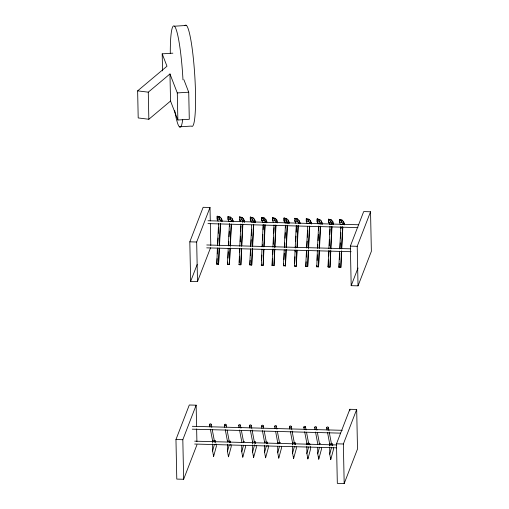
<?xml version="1.0" encoding="UTF-8"?>
<svg xmlns="http://www.w3.org/2000/svg" width="509" height="509" viewBox="0 0 509 509"><rect width="100%" height="100%" fill="white"/><g stroke="black" fill="none" stroke-linecap="round" stroke-linejoin="round"><path stroke-width="0.76" d="M218.113 221.186L217.209 219.239L217.178 216.217L219.799 216.853L221.269 218.278L222.172 220.219L222.115 221.447M221.269 218.278L221.122 221.262L217.47 216.223M219.373 248.354L218.59 264.209L216.809 264.158L217.375 247.998M217.489 245.618L218.584 223.426M216.809 264.158L217.088 258.61M217.318 253.857L217.597 248.309M217.827 243.55L218.107 238.008M218.336 233.249L218.615 227.701M218.59 264.209L219.15 248.042M219.264 245.662L220.365 223.476M219.487 245.981L220.582 223.788M232.123 218.565L231.977 221.555L228.967 221.472L228.064 219.532L228.032 216.503L230.653 217.146L232.123 218.565L233.027 220.512L233.052 221.873M231.977 221.555L228.331 216.51M230.265 247.851L229.444 264.495L227.447 264.133L228.229 248.284M228.344 245.904L229.444 223.718M227.669 264.451L227.784 262.071M227.981 258.108L228.293 251.77M228.605 245.427L228.802 241.463M229.037 236.71L229.311 231.162M229.546 226.41L229.661 224.03M230.653 217.146L230.532 219.595L228.064 219.532L228.032 216.503M229.444 264.495L230.004 248.328M230.119 245.955L231.181 224.558M230.342 246.267L231.436 224.075M232.969 221.733L233.027 220.512M240.471 220.282L240.394 221.778L239.491 219.831L239.459 216.809L242.08 217.451L243.55 218.87L244.454 220.817L244.479 222.178M243.55 218.87L243.404 221.86L239.752 216.815M241.654 248.952L240.872 264.801L239.09 264.756L239.656 248.589M239.771 246.21L240.865 224.017M239.211 262.377L239.484 256.829M239.72 252.076L239.873 248.901M240.229 241.769L240.502 236.221M240.738 231.468L241.012 225.92M240.872 264.801L241.431 248.634M241.546 246.261L242.647 224.068M242.723 222.484L242.799 220.9M241.807 245.777L242.863 224.38M244.396 222.039L244.454 220.817M254.405 219.163L254.258 222.147L251.249 222.07L250.345 220.123L250.313 217.095L252.935 217.737L254.405 219.163L255.308 221.103L255.333 222.471M254.258 222.147L250.606 217.108M252.547 248.449L251.726 265.087L249.728 264.731L250.511 248.876M250.625 246.502L251.681 225.105M249.944 265.043L250.18 260.29M250.415 255.531L250.689 249.983M250.924 245.23L251.198 239.682M251.395 235.718L251.707 229.381M252.935 217.737L252.814 220.187L250.345 220.123L250.313 217.095M251.726 265.087L252.286 248.926M252.4 246.547L253.501 224.354M252.623 246.865L253.717 224.673M255.251 222.331L255.308 221.103M265.832 219.462L265.685 222.452L262.676 222.369L261.772 220.429L261.741 217.4L264.362 218.043L265.832 219.462L266.735 221.409L266.761 222.777M265.685 222.452L262.033 217.413M263.936 249.544L263.147 265.393L261.372 265.348L261.938 249.181M262.052 246.808L263.147 224.615M261.607 260.595L261.88 255.047M262.313 246.324L262.389 244.74M262.625 239.987L262.899 234.439M263.134 229.686L263.369 224.927M263.147 265.393L263.713 249.232M263.827 246.852L264.922 224.66M264.088 246.375L265.144 224.978M266.678 222.637L266.735 221.409M273.53 222.662L272.627 220.715L272.595 217.693L275.216 218.336L276.686 219.754L277.59 221.701L277.532 222.923M272.595 217.693L272.627 220.715L275.095 220.785L276.54 222.745L276.686 219.754M272.748 218.266L275.216 218.336L275.095 220.785L272.888 217.699M274.828 249.041L274.007 265.685L272.01 265.323L272.792 249.474M272.907 247.094L274.001 224.902M272.226 265.634L272.582 258.502M272.779 254.545L273.053 248.996M273.288 244.237L273.6 237.9M273.836 233.141L274.109 227.593M274.007 265.685L274.567 249.518M274.682 247.145L275.783 224.953M274.905 247.457L275.999 225.264M288.113 220.06L287.967 223.044L284.957 222.967L284.054 221.021L284.022 217.998L286.643 218.641L288.113 220.06L289.017 222L289.042 223.368M284.022 217.998L284.054 221.021L286.522 221.091L287.967 223.044M284.175 218.571L286.643 218.641L286.522 221.091L284.315 218.005M286.255 249.346L285.428 265.991L283.43 265.628L284.219 249.779M284.334 247.399L285.428 225.207M283.653 265.94L283.774 263.567M283.965 259.603L284.283 253.259M284.595 246.922L284.792 242.958M285.027 238.206L285.301 232.658M285.536 227.898L285.651 225.525M285.428 265.991L285.994 249.824M286.109 247.45L287.203 225.258M286.37 246.967L287.426 225.57M288.959 223.228L289.017 222M295.812 223.254L294.908 221.313L294.876 218.285L297.498 218.927L298.968 220.346L299.871 222.293L299.896 223.661M294.972 220.085L294.908 221.313L297.377 221.377L298.821 223.336L298.968 220.346M296.263 218.895L297.498 218.927L297.377 221.377L295.169 218.291M297.071 250.428L296.283 266.277L294.507 266.232L295.074 250.065M295.188 247.692L296.283 225.5M294.666 263.064L294.978 256.721M295.214 251.968L295.29 250.383M295.411 248.004L295.487 246.42M295.723 241.66L295.996 236.112M296.193 232.155L296.505 225.811M296.283 266.277L296.849 250.116M296.963 247.737L298.058 225.544M297.224 247.259L298.28 225.862M299.814 223.515L299.871 222.293M310.395 220.651L310.248 223.642L307.239 223.559L306.335 221.619L306.303 218.59L308.925 219.233L310.395 220.651L311.298 222.598L311.323 223.966M310.248 223.642L306.596 218.596M308.537 249.938L307.71 266.582L305.712 266.22L306.494 250.371M306.615 247.991L307.671 226.594M305.934 266.538L306.17 261.779M306.405 257.026L306.679 251.478M306.876 247.514L307.188 241.177M307.385 237.213L307.697 230.87M308.925 219.233L308.804 221.682L306.335 221.619L306.303 218.59M307.71 266.582L308.276 250.422M308.39 248.042L309.447 226.645M308.613 248.354L309.707 226.161M311.234 223.82L311.298 222.598M318.093 223.852L317.19 221.905L317.158 218.883L319.779 219.525L321.249 220.944L322.152 222.885L322.178 224.253M319.595 223.89L321.103 223.928L317.451 218.889M319.347 251.02L318.564 266.875L316.789 266.824L317.355 250.663M317.47 248.284L318.564 226.091M316.789 266.824L316.872 265.24M317.101 260.487L317.381 254.939M317.731 247.807L317.89 244.632M318.08 240.674L318.399 234.331M318.589 230.367L318.787 226.41M318.564 266.875L319.13 250.708M319.245 248.328L320.339 226.142M319.506 247.851L320.562 226.454M321.103 223.928L321.249 220.944M322.095 224.113L322.152 222.885M331.779 224.214L329.52 224.157L328.617 222.21L328.585 219.188L331.206 219.824L332.676 221.25L333.58 223.19L333.516 224.418M328.585 219.188L328.617 222.21L331.085 222.274L332.53 224.234L332.676 221.25M328.738 219.761L331.206 219.824L331.085 222.274L328.878 219.194M329.52 224.157L329.59 222.662M330.812 250.536L329.991 267.18L327.993 266.818L328.776 250.969M328.897 248.589L329.991 226.397M328.216 267.13L328.572 259.997M328.763 256.033L329.037 250.485M329.272 245.732L329.59 239.389M329.819 234.636L330.099 229.088M329.991 267.18L330.557 251.013M330.672 248.634L331.766 226.448M330.895 248.952L331.989 226.759M343.53 221.536L343.384 224.526L340.375 224.444L339.471 222.503L339.439 219.474L342.061 220.117L343.53 221.536L344.434 223.483L344.459 224.844M343.384 224.526L339.732 219.481M341.673 250.822L340.845 267.467L338.848 267.104L339.63 251.255M339.751 248.876L340.845 226.69M339.07 267.422L339.268 263.458M339.465 259.495L339.777 253.158M340.012 248.398L340.286 242.85M340.521 238.097L340.795 232.549M340.992 228.586L341.068 227.001M340.845 267.467L341.412 251.306M341.526 248.926L342.621 226.734M341.787 248.449L342.843 227.046M344.37 224.704L344.434 223.483M215.969 443.873L216.401 446.17L213.627 456.382L212.609 451.025L214.397 444.459M214.989 442.27L215.383 440.807L212.546 440.699L212.552 442.289M230.819 444.268L231.258 446.565L228.484 456.783L227.466 451.419L229.247 444.853M229.845 442.665L230.24 441.208L227.396 441.093M245.249 445.42L245.542 446.947L242.768 457.158L241.75 451.801L243.531 445.235M256.103 445.706L256.396 447.239L253.622 457.451L252.604 452.087L254.583 444.796M254.984 443.333L255.378 441.876L253.959 441.818M267.957 445.26L268.396 447.557L265.615 457.769L264.597 452.412L266.385 445.846M266.977 443.657L267.378 442.194L264.534 442.086M281.242 446.374L281.534 447.907L278.754 458.119L277.742 452.762L279.524 446.196M296.098 446.775L296.384 448.302L293.61 458.52L292.592 453.156L294.38 446.59M294.972 444.402L295.373 442.945L292.529 442.83L292.535 444.421M310.236 446.387L310.668 448.684L307.894 458.902L306.876 453.538L308.664 446.972M309.256 444.783L309.65 443.326L306.812 443.212L306.819 444.802M321.236 447.443L321.523 448.976L318.749 459.188L317.731 453.824L319.518 447.258M333.23 447.761L333.522 449.294L330.748 459.506L329.73 454.149L331.512 447.583M332.11 445.394L332.504 443.931L329.66 443.823L329.673 445.413M210.541 247.768L197.505 281.572L190.646 281.388L189.819 241.839L203.142 207.303L210.001 207.487L210.281 220.931M197.505 281.572L196.671 242.017L210.001 207.487M190.646 281.388L197.168 264.489M196.97 444.732L183.647 479.268L176.788 479.084L175.961 439.534L189.291 404.999L196.143 405.183L196.589 426.542M183.647 479.268L182.82 439.719L196.143 405.183M350.357 246.121L363.68 211.585L370.539 211.769L371.366 251.319L358.037 285.854L351.185 285.67L350.357 246.121L357.21 246.299L370.539 211.769M351.185 285.67L357.986 268.033M336.5 443.816L349.823 409.281L356.682 409.465L357.509 449.014L344.186 483.55L337.327 483.365L336.5 443.816L343.359 444.001L356.682 409.465M137.634 90.857L148.278 92.167L169.968 73.958L170.534 101.043L148.844 119.259L138.2 117.948L137.634 90.857L166.977 66.215L162.199 53.846L172.863 53.171M174.447 26.207L186.447 25.45M169.968 73.958L177.291 92.924L188.724 92.205L189.291 119.291L177.864 120.016L170.534 101.043M179.41 126.83L191.409 126.073A50.722 5.847 86.4 0 0 194.724 74.778A50.722 5.847 86.4 0 0 184.932 25.704M218.565 216.821L219.799 216.853L219.678 219.303L217.209 219.239L217.178 216.217M240.229 217.4L242.08 217.451L241.96 219.901L239.491 219.831M262.51 217.992L264.362 218.043L264.241 220.492L261.772 220.429L261.741 217.4M317.928 219.474L319.779 219.525L319.658 221.969L317.19 221.905L317.158 218.883M340.209 220.066L342.061 220.117L341.94 222.567L339.471 222.503L339.439 219.474M208.009 220.741L358.775 224.762M207.965 223.61L357.942 227.612M189.819 241.839L196.671 242.017M206.769 244.975L350.396 248.806M206.724 247.851L351.146 251.701M216.592 263.847L218.367 263.891M227.447 264.133L229.222 264.184M238.874 264.438L240.649 264.489M249.728 264.731L251.503 264.775M261.155 265.036L262.93 265.081M272.01 265.323L273.785 265.374M283.43 265.628L285.212 265.673M294.291 265.921L296.066 265.965M305.712 266.22L307.493 266.271M316.566 266.512L318.348 266.557M327.993 266.818L329.768 266.862M338.848 267.104L340.629 267.155M192.319 426.307L342.296 430.309M192.275 429.176L340.667 433.14M175.961 439.534L182.82 439.719M194.699 441.169L336.735 444.955M194.654 444.039L336.697 447.825M319.086 443.555L320.505 443.613M277.672 442.436L280.516 442.544M243.105 441.532L244.524 441.589M183.908 79.735L188.724 92.205M294.876 218.285L295.029 218.864M332.504 443.931L332.797 445.464M328.356 427.484A0.865 0.7 -10.7 0 1 327.185 428.304A0.865 0.7 -10.7 0 1 326.969 427.121A0.865 0.7 -10.7 0 1 328.356 427.484L328.935 430.538M329.221 432.065L331.69 445.057M326.651 427.789L327.09 430.086M327.522 432.376L329.985 445.362L329.66 443.823M316.356 427.159A0.865 0.7 -10.7 0 1 315.186 427.986A0.865 0.7 -10.7 0 1 314.976 426.796A0.865 0.7 -10.7 0 1 316.356 427.159L316.935 430.22M317.374 432.51L319.69 444.732M314.657 427.471L315.09 429.761M315.523 432.058L317.845 444.281M309.65 443.326L309.943 444.853M305.502 426.873A0.865 0.7 -10.7 0 1 304.331 427.7A0.865 0.7 -10.7 0 1 304.121 426.51A0.865 0.7 -10.7 0 1 305.502 426.873L306.081 429.927M306.513 432.217L308.836 444.446M303.803 427.178L304.236 429.475M304.668 431.766L307.137 444.758M295.373 442.945L295.659 444.478M291.218 426.491A0.865 0.7 -10.7 0 1 290.047 427.318A0.865 0.7 -10.7 0 1 289.837 426.128A0.865 0.7 -10.7 0 1 291.218 426.491L291.797 429.545M292.09 431.072L294.552 444.064M289.519 426.803L289.952 429.093M290.385 431.384L292.853 444.376M276.362 426.097A0.865 0.7 -10.7 0 1 275.197 426.924A0.865 0.7 -10.7 0 1 274.981 425.734A0.865 0.7 -10.7 0 1 276.362 426.097L276.947 429.151M277.38 431.441L279.702 443.67M274.663 426.402L275.095 428.699M275.681 431.753L277.965 443.969M267.378 442.194L267.664 443.727M263.223 425.74A0.865 0.7 -10.7 0 1 262.052 426.567A0.865 0.7 -10.7 0 1 261.842 425.384A0.865 0.7 -10.7 0 1 263.223 425.74L263.662 428.037M264.241 431.091L266.557 443.32M261.524 426.052L261.957 428.349M262.396 430.639L264.712 442.862M255.378 441.876L255.671 443.409M251.23 425.422A0.865 0.7 -10.7 0 1 250.059 426.249A0.865 0.7 -10.7 0 1 249.843 425.06A0.865 0.7 -10.7 0 1 251.23 425.422L251.809 428.483M252.095 430.01L254.564 442.995M249.525 425.734L249.964 428.024M250.396 430.321L252.858 443.307M240.369 425.136A0.865 0.7 -10.7 0 1 239.205 425.963A0.865 0.7 -10.7 0 1 238.988 424.773A0.865 0.7 -10.7 0 1 240.369 425.136L240.954 428.19M241.387 430.48L243.709 442.709M238.67 425.441L239.103 427.738M239.542 430.029L241.864 442.251M230.24 441.208L230.532 442.735M226.091 424.754A0.865 0.7 -10.7 0 1 224.921 425.581A0.865 0.7 -10.7 0 1 224.704 424.391A0.865 0.7 -10.7 0 1 226.091 424.754L226.524 427.045M227.103 430.099L229.425 442.327M224.386 425.066L224.825 427.356M225.258 429.647L227.58 441.876M215.383 440.807L215.676 442.34M211.235 424.36A0.865 0.7 -10.7 0 1 210.064 425.187A0.865 0.7 -10.7 0 1 209.854 423.997A0.865 0.7 -10.7 0 1 211.235 424.36L211.814 427.414M212.253 429.704L214.569 441.933M209.536 424.665L209.969 426.962M210.402 429.252L212.87 442.238M357.21 246.299L358.037 285.854M349.823 409.281L349.861 410.865M343.359 444.001L344.186 483.55M210.332 223.305L210.796 245.453M196.639 428.915L196.907 441.57M177.291 92.924L177.864 120.016M162.199 53.846L162.556 70.872M148.278 92.167L148.844 119.259M330.735 457.922L330.748 459.506M329.686 446.997L329.73 454.149M318.736 456.808L318.749 459.188M317.692 447.475L317.731 453.824M307.881 457.311L307.894 458.902M306.832 446.393L306.876 453.538M293.604 456.929L293.61 458.52M292.548 446.011L292.592 453.156M278.747 456.535L278.754 458.119M277.698 446.406L277.742 452.762M265.609 456.185L265.615 457.769M264.553 445.26L264.597 452.412M253.603 455.071L253.622 457.451M252.534 441.767L252.547 443.352M252.559 444.942L252.604 452.087M242.755 455.574L242.768 457.158M241.705 445.445L241.75 451.801M228.471 455.192L228.484 456.783M227.421 444.274L227.466 451.419M213.615 454.798L213.627 456.382M212.565 443.873L212.609 451.025M182.706 119.475A50.722 5.847 86.4 0 1 174.727 110.625M170.28 53.241A50.722 5.847 86.4 0 1 175.465 27.747A50.722 5.847 86.4 0 1 182.979 79.83"/></g></svg>
